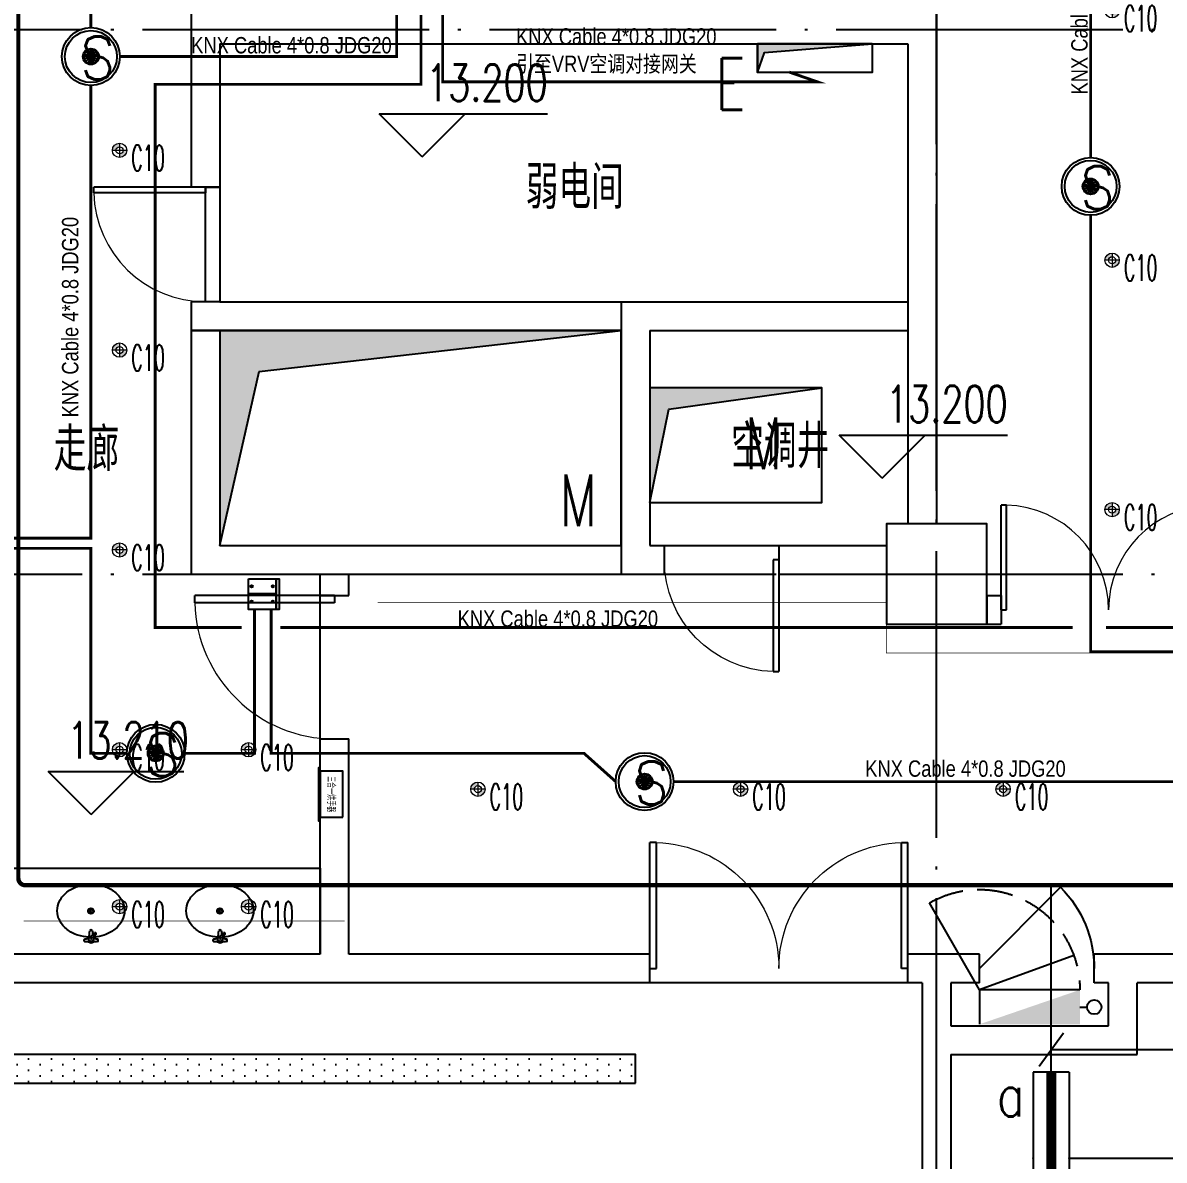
# Model space of a CAD drawing. Extents: x -621157 to 1764546, y -106808 to 741893.
# Drawn here: x 374049 to 382012, y 225912 to 233846 of the extents above; entities that cross this region are included whole.
import ezdxf
from ezdxf.enums import TextEntityAlignment as Align

# ---------------------------------------------------------------- set-up
doc = ezdxf.new("R2010")
doc.units = 0
doc.header["$LTSCALE"] = 1000
doc.header["$MEASUREMENT"] = 0
doc.linetypes.add('XREF-A-101-平面图_t3$0$DASH', pattern=[0.35, 0.25, -0.1])
doc.linetypes.add('XREF-A-101-平面图_t3$0$DOTE', pattern=[2.42, 2, -0.2, 0.02, -0.2])
for name, color, linetype in [('0-底图', 7, 'Continuous'), ('EQUIP-照明', 3, 'Continuous'), ('KNX line', 3, 'Continuous'), ('L_ELEM', 40, 'Continuous'), ('SIG_TEXT', 2, 'Continuous'), ('WIRE-控制', 6, 'Continuous'), ('WIRE-照明', 4, 'Continuous'), ('XREF-A-101-平面图_t3$0$A-COLUMN', 8, 'Continuous'), ('XREF-A-101-平面图_t3$0$A-DIM_ELEV', 8, 'Continuous'), ('XREF-A-101-平面图_t3$0$A-DOTE', 8, 'Continuous'), ('XREF-A-101-平面图_t3$0$A-PUB_HATCH', 8, 'Continuous'), ('XREF-A-101-平面图_t3$0$A-ROOM-CH', 8, 'Continuous'), ('XREF-A-101-平面图_t3$0$A-WALL', 8, 'Continuous'), ('XREF-A-101-平面图_t3$0$A-WALL-FILL', 8, 'Continuous'), ('XREF-A-101-平面图_t3$0$A-WINDOW', 8, 'Continuous'), ('XREF-A-101-平面图_t3$0$E-HOLE', 8, 'Continuous'), ('XREF-A-101-平面图_t3$0$I-LVTRY', 8, 'Continuous'), ('XREF-A-101-平面图_t3$0$I-WALL-GYPSUM', 8, 'Continuous'), ('XREF-A-101-平面图_t3$0$LVTRY', 8, 'Continuous'), ('XREF-A-101-平面图_t3$0$M-HOLE', 8, 'Continuous'), ('XREF-A-101-平面图_t3$0$P-EQUIPMENT', 8, 'Continuous'), ('XREF-A-101-平面图_t3$0$水-尺寸', 8, 'Continuous'), ('控制系统', 6, 'Continuous')]:
    doc.layers.add(name, color=color, linetype=linetype)
doc.layers.add('LIGHT-INF', color=6, linetype='Continuous', lineweight=0)
doc.styles.add('_TEL_DIM', font='SIMPLEX', dxfattribs={"width": 0.8, "height": 3.5, "bigfont": 'HZTXT'})
doc.styles.add('arch_dim', font='arial.ttf', dxfattribs={"width": 0.8})
doc.styles.add('DIM_FONT', font='ROMANS', dxfattribs={"width": 0.8, "bigfont": 'HZDXC'})
doc.styles.add('INF DIM', font='SIMPLEX.SHX', dxfattribs={"width": 0.7, "bigfont": 'hztxt.shx'})
doc.styles.get("Standard").update_dxf_attribs({"font": 'romans.shx', "bigfont": 'HZDXC.SHX'})
doc.styles.add('XREF-A-101-平面图_t3$0$-HZDXCROMANS', font='ROMANS.shx', dxfattribs={"bigfont": 'HZDXC.shx'})
doc.styles.add('XREF-A-101-平面图_t3$0$A-101-0-A-106-0(平面图）最终版参照底图_t3$0$XZC', font='simsun.ttc', dxfattribs={"width": 0.8})
doc.styles.add('XREF-A-101-平面图_t3$0$A-STANDARD', font='SIMPLEX', dxfattribs={"bigfont": 'GBCBIG'})
doc.styles.add('XREF-A-101-平面图_t3$0$hzdxcROMANS', font='ROMANS', dxfattribs={"width": 0.8, "bigfont": 'HZDXC'})
doc.linetypes.add('Ground', pattern='A,0.75,-0.125,[135,sr.shx,S=0.1,R=0,X=-0.15,Y=0],0.125,-0.125', length=1.125)
doc.linetypes.add('LED', pattern='A,6,-3.5,["LED",Standard,S=2.54,R=0,X=-2.54,Y=-1.27],-4.8', length=14.3)
doc.dimstyles.get("Standard").update_dxf_attribs({"dimscale": 100, "dimtxt": 3.5, "dimasz": 1, "dimexe": 2.5, "dimexo": 3, "dimgap": 1.5, "dimtad": 1, "dimdec": 0, "dimzin": 0, "dimdsep": 46, "dimtxsty": 'Standard', "dimblk": 'ARCHTICK', "dimcen": 0.09, "dimadec": 0, "dimazin": 0, "dimtfac": 1, "dimtdec": 0, "dimtix": 1, "dimtmove": 2, "dimatfit": 3, "dimfxl": 0, "dimtolj": 1, "dimtzin": 0, "dimarcsym": 0})

# ---------------------------------------------------------------- blocks, each defined once
blk = doc.blocks.new('XREF-A-101-平面图_t3$0$柱网3F')
at = {"layer": 'XREF-A-101-平面图_t3$0$A-COLUMN'}
blk.add_lwpolyline([(9150, -10350), (9850, -10350), (9850, -9650), (9150, -9650)], close=True, dxfattribs=at)
blk = doc.blocks.new('XREF-A-101-平面图_t3$0$ROOM')
at = {"layer": 'XREF-A-101-平面图_t3$0$A-ROOM-CH', "style": 'XREF-A-101-平面图_t3$0$-HZDXCROMANS', "width": 0.6}
for tag, p in [('中文房间名称', (0, -1000)), ('英文房间名称', (0, -1500))]:
    blk.add_attdef(tag, text='', height=300, dxfattribs=at).set_placement(p, align=Align.CENTER)
blk = doc.blocks.new('_ArchTick')
at = {"color": 0, "linetype": 'ByBlock', "const_width": 0.4}
blk.add_lwpolyline([(-0.5, -0.5), (0.5, 0.5)], dxfattribs=at)
blk = doc.blocks.new('*D25423')
at = {"layer": 'Defpoints', "color": 0}
blk.add_point((0, 0), dxfattribs=at)
blk.add_point((0, 0), dxfattribs=at)
blk.add_point((0, 0), dxfattribs=at)
blk.add_point((0, 0), dxfattribs=at)
at = {"layer": 'XREF-A-101-平面图_t3$0$水-尺寸', "color": 0, "linetype": 'ByBlock', "lineweight": -2}
blk.add_line((0, 300), (0, 250), dxfattribs=at)
blk.add_line((0, 300), (0, 250), dxfattribs=at)
blk.add_arc((0, 0), 0, 180, 180, dxfattribs=at)
at = {"layer": 'XREF-A-101-平面图_t3$0$水-尺寸', "color": 0, "linetype": 'ByBlock', "lineweight": -2, "xscale": 100, "yscale": 100, "zscale": 100}
for rotation in [90, 90.00000000000001]:
    blk.add_blockref('_ArchTick', (0, 0), dxfattribs=dict(at, rotation=rotation))
at = {"layer": 'XREF-A-101-平面图_t3$0$水-尺寸', "color": 0, "insert": (0, 0), "char_height": 350, "attachment_point": 5}
blk.add_mtext('\\A1;0%%d', dxfattribs=at)
blk = doc.blocks.new('XREF-A-101-平面图_t3$0$G$C27600906')
at = {"layer": 'XREF-A-101-平面图_t3$0$A-PUB_HATCH'}
h = blk.add_hatch(color=256, dxfattribs=at)
h.dxf.hatch_style = 1
h.paths.add_polyline_path([(800, 100000), (0, 100000), (0, 99800), (49.6, 99937.7)])
at = {"layer": 'XREF-A-101-平面图_t3$0$E-HOLE'}
blk.add_lwpolyline([(0, 100000), (800, 100000), (800, 99800), (0, 99800)], close=True, dxfattribs=at)
blk.add_lwpolyline([(800, 100000), (0, 100000), (0, 99800), (49.6, 99937.7), (800, 100000)], dxfattribs=at)
at = {"layer": 'XREF-A-101-平面图_t3$0$E-HOLE', "style": 'XREF-A-101-平面图_t3$0$hzdxcROMANS', "width": 0.7}
blk.add_text('E', height=360, dxfattribs=at).set_placement((-290.9, 99539.1))
blk = doc.blocks.new('XREF-A-101-平面图_t3$0$轴网(3)')
at = {"layer": 'XREF-A-101-平面图_t3$0$A-DOTE', "linetype": 'XREF-A-101-平面图_t3$0$DOTE'}
for p, q in [((9500, -3300), (9500, 43300)), ((-3300, 33800), (69800, 33800)), ((-3300, 30000), (69800, 30000))]:
    blk.add_line(p, q, dxfattribs=at)
blk = doc.blocks.new('XREF-A-101-平面图_t3$0$A-101-0-A-106-0(平面图）最终版参照底图_t3$0$A$C852bf139')
at = {"ltscale": 100}
for points in [[(-25, 157), (-345, 157), (-345, 0), (-25, 0)], [(-370, 0), (-370, -13), (0, -13), (0, 0)]]:
    blk.add_lwpolyline(points, close=True, dxfattribs=at)
at = {"style": 'XREF-A-101-平面图_t3$0$A-101-0-A-106-0(平面图）最终版参照底图_t3$0$XZC', "width": 0.6}
blk.add_text('三合一烘手器', height=50, dxfattribs=at).set_placement((-185, 78.5), align=Align.MIDDLE_CENTER)
blk = doc.blocks.new('XREF-A-101-平面图_t3$0$$lvtry$00000194')
at = {"color": 0}
for p, q in [((-16.7, -26.5), (-16.7, -16.7)), ((16.7, -26.5), (16.7, -16.7))]:
    blk.add_line(p, q, dxfattribs=at)
blk.add_lwpolyline([(13.7, -39, -0.067374), (92.3, -53.4, -0.088152), (166.2, -92.9, -0.105269), (218.1, -155.3, -0.121685), (235, -223.7, -0.121685), (218.1, -292.1, -0.105269), (166.2, -354.5, -0.088152), (92.3, -394.1, -0.078966), (0, -408.7, -0.078966), (-92.3, -394.1, -0.088152), (-166.2, -354.5, -0.105269), (-218.1, -292.1, -0.121685), (-235, -223.7, -0.121685), (-218.1, -155.3, -0.105269), (-166.2, -92.9, -0.088152), (-92.3, -53.4, -0.059935), (-22.5, -39.6, -0.059935)], format="xyb", dxfattribs=at)
for centre, radius in [((0, -26.5), 16.7), ((0, -221.4), 20), ((0, -221.4), 15)]:
    blk.add_circle(centre, radius, dxfattribs=at)
for centre, radius, start, end in [((0, -16.7), 16.7, 0, 180), ((-40.2, -17.3), 10.1, 106.60956, 258.16482), ((-64.3, 250.2), 258.7, 274.70692, 282.37316), ((-74.6, -196.7), 172.6, 71.36005, 79.18732), ((-28.9, -63.3), 6.77, 155.34398, 308.32242), ((-171, 35.3), 166.2, 324.84107, 338.13372), ((-171, 35.3), 169.7, 324.84107, 331.35233), ((-28.9, -63.3), 3.37, 155.34398, 308.32242), ((100.4, -178.1), 169.7, 132.31406, 138.82532), ((100.4, -178.1), 166.2, 125.53268, 138.82532), ((-12.3, -42.1), 10.6, 201.89238, 261.77402), ((-381.1, -98.9), 372.2, 2.39824, 6.76269), ((64.3, 250.2), 258.7, 257.62684, 265.29308), ((381.1, -98.9), 372.2, 170.10083, 177.60176), ((74.6, -196.7), 172.6, 100.81268, 110.41907), ((40.2, -17.3), 10.1, 281.83518, 73.39044), ((0, -79.7), 9.9, 201.78369, 338.21631)]:
    blk.add_arc(centre, radius, start, end, dxfattribs=at)
for p in [(0, -26.5), (0, -221.4)]:
    blk.add_point(p, dxfattribs=at)
blk = doc.blocks.new('XREF-A-101-平面图_t3$0$G$C5C507F0A')
at = {"layer": 'XREF-A-101-平面图_t3$0$LVTRY'}
blk.add_lwpolyline([(5100, -12550), (2800, -12550), (2800, -11950), (5100, -11950)], close=True, dxfattribs=at)
at = {"layer": 'XREF-A-101-平面图_t3$0$I-LVTRY', "rotation": 270}
blk.add_blockref('XREF-A-101-平面图_t3$0$A-101-0-A-106-0(平面图）最终版参照底图_t3$0$A$C852bf139', (5100, -11620), dxfattribs=at)
at = {"layer": 'XREF-A-101-平面图_t3$0$LVTRY', "rotation": 180.3060095053976}
for p in [(3501.2, -12471.4), (4401.2, -12471.4)]:
    blk.add_blockref('XREF-A-101-平面图_t3$0$$lvtry$00000194', p, dxfattribs=at)
blk = doc.blocks.new('XREF-A-101-平面图_t3$0$DOOR2DLIB$SYSLIB$00000107')
at = {"color": 0}
for p, q in [((0.45, 0.975), (0.5, 0.975)), ((0.45, 0), (0.45, 0.975)), ((0.5, 0), (0.5, 0.975)), ((0.5, 0), (0.45, 0))]:
    blk.add_line(p, q, dxfattribs=at)
at = {"color": 0, "lineweight": 13}
blk.add_arc((0.475, 0), 0.975, 91.46928, 180, dxfattribs=at)
blk = doc.blocks.new('XREF-A-101-平面图_t3$0$DOOR2DLIB$SYSLIB$00000108')
at = {"color": 0}
for p, q in [((-0.5, 0), (-0.5, 0.4875)), ((-0.475, 0.4875), (-0.5, 0.4875)), ((-0.475, 0), (-0.475, 0.4875)), ((0.475, 0), (0.475, 0.4875)), ((0.475, 0.4875), (0.5, 0.4875)), ((0.5, 0), (0.5, 0.4875)), ((-0.5, 0), (-0.475, 0)), ((0.5, 0), (0.475, 0))]:
    blk.add_line(p, q, dxfattribs=at)
at = {"color": 0, "lineweight": 13}
for centre, start, end in [((-0.4875, 0), 0, 88.5307), ((0.4875, 0), 91.4693, 180)]:
    blk.add_arc(centre, 0.4875, start, end, dxfattribs=at)
blk = doc.blocks.new('XREF-A-101-平面图_t3$0$DOOR2DLIB$SYSLIB$00000101')
at = {"color": 0}
blk.add_line((0.5, 0), (-0.2071, 0.7071), dxfattribs=at)
blk.add_arc((0.5, 0), 1, 135, 180, dxfattribs=at)
blk = doc.blocks.new('$equip_U$00000103(3T96GD2-PC)')
for p, q in [((-1.2, 0.25), (1.2, 0.25)), ((-1.2, 0.25), (-1.2, -0.25)), ((1.2, 0.25), (1.2, -0.25)), ((-1.2, -0.25), (1.2, -0.25))]:
    blk.add_line(p, q)
at = {"const_width": 0.14}
blk.add_lwpolyline([(-1.2, 0), (1.2, 0)], dxfattribs=at)
for p in [(0, 0.25), (-1.2, 0), (1.2, 0), (0, -0.25)]:
    blk.add_point(p)
at = {"color": 7, "style": '_TEL_DIM', "flags": 1}
for tag in ['A', 'REMARK']:
    blk.add_attdef(tag, text='', height=0.00002, dxfattribs=at).set_placement((0, 0), align=Align.MIDDLE_CENTER)
blk = doc.blocks.new('$equip_U$00000113(3T96GD2-PC)')
blk.add_blockref('$equip_U$00000103(3T96GD2-PC)', (0, 0))
at = {"color": 7, "style": '_TEL_DIM', "flags": 1}
for tag in ['A', 'REMARK']:
    blk.add_attdef(tag, text='', height=0.00002, dxfattribs=at).set_placement((0, 0), align=Align.MIDDLE_CENTER)
blk = doc.blocks.new('$equip_U$00000128(7WHLKQ2-PC)')
blk.add_blockref('$equip_U$00000113(3T96GD2-PC)', (0, 0))
at = {"color": 7, "style": '_TEL_DIM', "flags": 1}
blk.add_attdef('A', text='', height=0.00002, dxfattribs=at).set_placement((0, 0), align=Align.MIDDLE_CENTER)
blk = doc.blocks.new('*U24686')
h = blk.add_hatch(color=8)
h.dxf.hatch_style = 1
h.paths.add_polyline_path([(-50, 0), (-24.5, 0, -0.414214), (0, 24.5), (0, 50, 0.414214)])
h.paths.add_polyline_path([(0, -24.5), (0, -50, 0.414214), (50, 0), (24.5, 0, -0.414214)])
at = {"color": 8}
for points in [[(50, 0), (-50, 0)], [(0, 50), (0, -50)]]:
    blk.add_lwpolyline(points, dxfattribs=at)
blk.add_circle((0, 0), 50)
blk.add_circle((0, 0), 24.5, dxfattribs=at)
at = {"style": 'INF DIM', "width": 0.5}
blk.add_text('C10', height=180, dxfattribs=at).set_placement((81.5, -143.8))
blk = doc.blocks.new('G$CB0A4FAF5')
at = {"layer": 'LIGHT-INF', "color": 6, "linetype": 'LED', "ltscale": 0.05, "const_width": 5}
for points in [[(5600, -10200), (9150, -10200), (9150, -10550), (57750, -10550), (57750, -10200), (62600, -10200), (62600, -4500)], [(3130, -12420), (5370, -12420)]]:
    blk.add_lwpolyline(points, dxfattribs=at)
at = {"layer": 'LIGHT-INF', "color": 6}
for p in [(10725, -6070), (3800, -7043.8), (10725, -7810), (3800, -8437.5), (10725, -9550), (3800, -9831.3), (3800, -11225), (4700, -11225), (6300, -11500), (8132.3, -11500), (9964.5, -11500), (3800, -12320), (4700, -12320)]:
    blk.add_blockref('*U24686', p, dxfattribs=at)
blk = doc.blocks.new('804')
at = {"layer": '控制系统'}
for p, q in [((27.2, 0), (-27.2, 0)), ((25.1, 10.4), (-25.1, -10.4)), ((-25.1, 10.4), (25.1, -10.4)), ((-19.2, 19.2), (19.2, -19.2)), ((19.2, 19.2), (-19.2, -19.2)), ((-10.4, 25.1), (10.4, -25.1)), ((10.4, 25.1), (-10.4, -25.1)), ((0, 27.2), (0, -27.2))]:
    blk.add_line(p, q, dxfattribs=at)
for radius in [112.4, 100.9, 31, 27.2]:
    blk.add_circle((0, 0), radius, dxfattribs=at)
at = {"color": 7, "style": '_TEL_DIM', "width": 0.8}
blk.add_text('s', height=250, dxfattribs=at).set_placement((-46.3, -88.8))
blk = doc.blocks.new('95')
at = {"color": 0}
for points in [[(0, 1977), (2007, 1977), (2007, 0), (0, 0)], [(0, 1977), (1807, 1977), (1807, 1002), (0, 1002)], [(1807, 1977), (2007, 1977), (2007, 0), (1807, 0)], [(0, 1002), (1807, 1002), (1807, 0), (0, 0)]]:
    blk.add_lwpolyline(points, close=True, dxfattribs=at)
for centre in [(214, 1489), (1592, 1489), (214, 514), (1592, 514)]:
    blk.add_circle(centre, 68, dxfattribs=at)
blk = doc.blocks.new('G$CF7DB2EDD')
at = {"layer": 'KNX line', "ltscale": 73.427512, "const_width": 20}
for points in [[(10475, -6993.4), (10475, -2719), (9713.7, -2719)], [(3500, -6088.1), (3500, -4922.2), (3500, -4922.2)], [(5633.2, -6000), (5633.2, -6289.8), (3701.7, -6289.8)], [(5803.3, -6000), (5803.3, -6483.4), (3948.4, -6483.4), (3948.4, -10271.7), (4552.4, -10271.7)], [(5954.3, -6000), (5954.3, -6465.9), (8568.4, -6465.9), (8372.8, -6398.1)], [(10582.2, -10271.7), (11123.9, -10271.7), (11123.9, -6120.3), (11650, -6121.9)], [(3500, -6491.5), (3500, -9648.6), (2566.9, -9648.6)], [(11514.5, -10441.6), (10475, -10441.6), (10475, -7396.8)], [(2570, -9720.3), (3500, -9720.3), (3500, -11150), (3750.5, -11150)], [(4153.9, -11150), (4641.4, -11150), (4641.4, -10145.4)], [(4757.5, -10145.4), (4757.5, -11150), (6940.5, -11150), (7161.6, -11347.4)], [(4822.2, -10271.7), (10349.6, -10271.7)], [(7565, -11347.4), (11559.4, -11347.4), (11559.4, -10518.2)]]:
    blk.add_lwpolyline(points, dxfattribs=at)
at = {"color": 0, "xscale": 0.1075982883224435, "yscale": 0.1075982883224435, "zscale": 0.1075982883224435}
blk.add_blockref('95', (4598.4, -10145.6), dxfattribs=at)
at = {"layer": 'L_ELEM', "xscale": 1.795252225519288, "yscale": 1.795252225519288, "zscale": 1.795252225519288}
for p in [(3500, -6289.8), (10475, -7195.1), (3952.2, -11150), (7363.3, -11347.4)]:
    blk.add_blockref('804', p, dxfattribs=at)
at = {"layer": 'KNX line', "char_height": 114.291, "width": 1395.511, "attachment_point": 1, "rotation": 90, "style": 'arch_dim'}
for insert in [(10339.6, -6554.3), (3298.1, -8806.3)]:
    blk.add_mtext('KNX Cable 4*0.8 JDG20', dxfattribs=dict(at, insert=insert))
at = {"layer": 'KNX line', "char_height": 114.291, "width": 1395.511, "attachment_point": 1, "style": 'arch_dim'}
for s, insert in [('KNX Cable 4*0.8 JDG20{\\fSimSun|b0|i0|c134|p2;引至}VRV{\\fSimSun|b0|i0|c134|p2;空调对接网关}', (6466.4, -6092.4, -0.5)), ('KNX Cable 4*0.8 JDG20', (4200, -6153.4, -0.5)), ('KNX Cable 4*0.8 JDG20', (6058.6, -10153.5)), ('KNX Cable 4*0.8 JDG20', (8902.7, -11199.4))]:
    blk.add_mtext(s, dxfattribs=dict(at, insert=insert))
blk = doc.blocks.new('XREF-A-101-平面图_t3$0$单出口消火栓新')
for p, q in [((-240, 700), (-846.2, 1050)), ((-479.4, 42.2), (-240, 700)), ((-240, 0), (-240, 700)), ((-240, 700), (0, 700))]:
    blk.add_line(p, q)
at = {"color": 0, "linetype": 'XREF-A-101-平面图_t3$0$DASH'}
blk.add_arc((-240, 700), 700, 150, 270, dxfattribs=at)
blk.add_solid([(-240, 0), (0, 0), (0, 700)])
at = {"layer": 'XREF-A-101-平面图_t3$0$水-尺寸', "linetype": 'ByBlock'}
dim = blk.add_angular_dim_3p(base=(0, 0), center=(0, 0), p1=(0, 0), p2=(0, 0), dimstyle='Standard', dxfattribs=at)
dim.commit()
dim.dimension.update_dxf_attribs({"geometry": '*D25423', "text_midpoint": (0, 0)})
blk = doc.blocks.new('*U25256')
at = {"layer": 'XREF-A-101-平面图_t3$0$P-EQUIPMENT', "color": 10}
blk.add_line((0, 120), (50, 120), dxfattribs=at)
at = {"layer": 'XREF-A-101-平面图_t3$0$P-EQUIPMENT'}
blk.add_circle((100, 120), 50, dxfattribs=at)
at = {"layer": 'XREF-A-101-平面图_t3$0$P-EQUIPMENT', "xscale": -1, "rotation": 90}
blk.add_blockref('XREF-A-101-平面图_t3$0$单出口消火栓新', (0, 0), dxfattribs=at)
blk = doc.blocks.new('XREF-A-101-平面图_t3$0$G$C156FCA62')
at = {"layer": 'XREF-A-101-平面图_t3$0$P-EQUIPMENT'}
blk.add_blockref('*U25256', (10500, 226860), dxfattribs=at)
blk = doc.blocks.new('*U25374')
at = {"layer": 'XREF-A-101-平面图_t3$0$P-EQUIPMENT', "color": 10}
blk.add_line((0, 120), (50, 120), dxfattribs=at)
at = {"layer": 'XREF-A-101-平面图_t3$0$P-EQUIPMENT'}
blk.add_circle((100, 120), 50, dxfattribs=at)
at = {"layer": 'XREF-A-101-平面图_t3$0$P-EQUIPMENT', "xscale": -1, "rotation": 90}
blk.add_blockref('XREF-A-101-平面图_t3$0$单出口消火栓新', (0, 0), dxfattribs=at)
blk = doc.blocks.new('XREF-A-101-平面图_t3$0$G$C646F86AA')
at = {"layer": 'XREF-A-101-平面图_t3$0$P-EQUIPMENT'}
blk.add_blockref('*U25374', (10500, 226860), dxfattribs=at)
blk = doc.blocks.new('XREF-A-101-平面图_t3')
at = {"layer": 'XREF-A-101-平面图_t3$0$A-PUB_HATCH'}
h = blk.add_hatch(dxfattribs=at)
h.set_pattern_fill('DOTS', color=256, scale=50, angle=270)
h.set_pattern_definition([(270, (200100, 465855), (79.375, -39.6875), [0, -79.375])])
h.paths.add_polyline_path([(207400, 226450), (207400, 226650), (201100, 226650), (201100, 226450)])
at = {"layer": 'XREF-A-101-平面图_t3$0$A-WALL'}
for p, q in [((205300, 227150), (202800, 227150)), ((207500, 227150), (205300, 227150)), ((209400, 227150), (209300, 227150)), ((209400, 227150), (209400, 226750)), ((209600, 227150), (209600, 226850)), ((209800, 227150), (209600, 227150)), ((210700, 227150), (210600, 227150)), ((210700, 226850), (210700, 227150)), ((210900, 226650), (210900, 227150)), ((214500, 227150), (210900, 227150)), ((209600, 226850), (210700, 226850)), ((209400, 226750), (209400, 220350)), ((209600, 226650), (210900, 226650)), ((209600, 226650), (209600, 220350))]:
    blk.add_line(p, q, dxfattribs=at)
at = {"layer": 'XREF-A-101-平面图_t3$0$A-WINDOW'}
blk.add_line((209300, 227150), (207500, 227150), dxfattribs=at)
blk.add_lwpolyline([(204400, 232700), (204500, 232700), (204500, 231900), (204400, 231900)], close=True, dxfattribs=at)
at = {"layer": 'XREF-A-101-平面图_t3$0$M-HOLE'}
blk.add_lwpolyline([(207400, 226450), (207400, 226650), (201100, 226650), (201100, 226450)], close=True, dxfattribs=at)
for name, p in [('XREF-A-101-平面图_t3$0$G$C27600906', (208250, 133700)), ('XREF-A-101-平面图_t3$0$G$C156FCA62', (200000, 0))]:
    blk.add_blockref(name, p)
at = {"layer": 'XREF-A-101-平面图_t3$0$A-COLUMN'}
blk.add_blockref('XREF-A-101-平面图_t3$0$柱网3F', (200000, 240000), dxfattribs=at)
at = {"layer": 'XREF-A-101-平面图_t3$0$A-DOTE'}
blk.add_blockref('XREF-A-101-平面图_t3$0$轴网(3)', (200000, 200000), dxfattribs=at)
at = {"layer": 'XREF-A-101-平面图_t3$0$A-ROOM-CH'}
ref = blk.add_blockref('XREF-A-101-平面图_t3$0$ROOM', (206975.7, 233547.8), dxfattribs=at)
ref.add_attrib('中文房间名称', '弱电间', dxfattribs={"height": 300, "style": 'XREF-A-101-平面图_t3$0$-HZDXCROMANS', "width": 0.8}).set_placement((206975.7, 232547.8), align=Align.CENTER)
ref = blk.add_blockref('XREF-A-101-平面图_t3$0$ROOM', (203568.8, 231720), dxfattribs=at)
ref.add_attrib('中文房间名称', '走廊', dxfattribs={"height": 300, "style": 'XREF-A-101-平面图_t3$0$-HZDXCROMANS', "width": 0.8}).set_placement((203568.8, 230720), align=Align.CENTER)
ref = blk.add_blockref('XREF-A-101-平面图_t3$0$ROOM', (208409.5, 231740.9), dxfattribs=at)
ref.add_attrib('中文房间名称', '空调井', dxfattribs={"height": 300, "style": 'XREF-A-101-平面图_t3$0$-HZDXCROMANS', "width": 0.8}).set_placement((208409.5, 230740.9), align=Align.CENTER)
blk.add_blockref('XREF-A-101-平面图_t3$0$G$C5C507F0A', (200100, 239900))
at = {"layer": 'XREF-A-101-平面图_t3$0$A-PUB_HATCH'}
h = blk.add_hatch(color=256, dxfattribs=at)
h.dxf.hatch_style = 1
h.paths.add_polyline_path([(207300, 231700), (204500, 231700), (204500, 230200), (204773.2, 231413.8)])
h = blk.add_hatch(color=256, dxfattribs=at)
h.dxf.hatch_style = 1
h.paths.add_polyline_path([(208700, 231300), (207500, 231300), (207500, 230500), (207632, 231151.9)])
at = {"layer": 'XREF-A-101-平面图_t3$0$A-DIM_ELEV'}
for p, q in [((205911.7, 232910.4), (205611.7, 233210.4)), ((205611.7, 233210.4), (206786, 233210.4)), ((205911.7, 232910.4), (206211.7, 233210.4)), ((209120.3, 230668.8), (208820.3, 230968.8)), ((208820.3, 230968.8), (209994.6, 230968.8)), ((209120.3, 230668.8), (209420.3, 230968.8)), ((203601.9, 228323.5), (203301.9, 228623.5)), ((203301.9, 228623.5), (204247.8, 228623.5)), ((203601.9, 228323.5), (203901.9, 228623.5))]:
    blk.add_line(p, q, dxfattribs=at)
at = {"layer": 'XREF-A-101-平面图_t3$0$A-WALL'}
for p, q in [((207300, 231900), (207300, 230000)), ((207300, 231900), (209300, 231900)), ((209300, 231900), (209300, 231700)), ((204300, 231700), (204300, 230000)), ((204500, 231700), (204300, 231700)), ((204500, 231700), (204500, 230200)), ((207500, 231700), (207500, 230200)), ((207500, 231700), (209300, 231700)), ((204500, 230200), (205300, 230200)), ((205300, 230200), (207300, 230200)), ((207300, 230200), (207300, 230000)), ((207500, 230200), (207600, 230200)), ((208400, 230200), (209150, 230200)), ((209150, 230200), (209150, 230000)), ((204300, 230000), (205200, 230000)), ((205200, 229850), (205200, 230000)), ((205400, 229850), (205400, 230000)), ((205400, 230000), (207300, 230000)), ((207300, 230000), (207600, 230000)), ((208400, 230000), (209150, 230000)), ((205200, 227350), (205200, 228850)), ((205400, 227350), (205400, 228850)), ((205200, 227350), (202900, 227350)), ((207500, 227350), (205400, 227350)), ((209500, 227350), (209300, 227350)), ((209800, 227350), (209500, 227350)), ((210800, 227350), (210600, 227350)), ((214500, 227350), (210800, 227350))]:
    blk.add_line(p, q, dxfattribs=at)
for points in [[(207600, 230200), (207600, 230000)], [(208400, 230200), (208400, 230000)], [(205200, 229850), (205400, 229850)], [(205200, 228850), (205400, 228850)], [(207500, 227150), (207500, 227350)], [(209300, 227150), (209300, 227350)], [(209800, 227150), (209800, 227350)], [(210600, 227150), (210600, 227350)]]:
    blk.add_lwpolyline(points, dxfattribs=at)
at = {"layer": 'XREF-A-101-平面图_t3$0$A-WALL-FILL', "color": 171}
for p, q in [((209500, 234740), (209500, 233800)), ((204300, 234100), (204300, 233800)), ((204300, 233800), (204300, 232700)), ((209500, 233800), (209500, 230350)), ((204500, 233700), (204500, 232700)), ((204500, 233700), (207400, 233700)), ((207400, 233700), (209300, 233700)), ((209300, 233700), (209300, 230350)), ((204300, 231900), (204300, 231700)), ((204500, 231900), (207300, 231900)), ((207300, 231900), (207300, 231700)), ((204300, 231700), (207300, 231700)), ((209500, 230350), (209300, 230350))]:
    blk.add_line(p, q, dxfattribs=at)
for points in [[(204500, 232700), (204300, 232700)], [(204500, 231900), (204300, 231900)]]:
    blk.add_lwpolyline(points, dxfattribs=at)
at = {"layer": 'XREF-A-101-平面图_t3$0$A-WINDOW'}
for p, q in [((204500, 232700), (204500, 231900)), ((207600, 230200), (208400, 230200)), ((205200, 228850), (205200, 229850))]:
    blk.add_line(p, q, dxfattribs=at)
at = {"layer": 'XREF-A-101-平面图_t3$0$I-WALL-GYPSUM'}
for p, q in [((209850, 229850), (209950, 229850)), ((209850, 229850), (209850, 229650)), ((209850, 229650), (209950, 229650))]:
    blk.add_line(p, q, dxfattribs=at)
blk.add_lwpolyline([(209950, 229850), (209950, 229650)], dxfattribs=at)
at = {"layer": 'XREF-A-101-平面图_t3$0$M-HOLE'}
for points in [[(204500, 230200), (207300, 230200), (207300, 231700), (204500, 231700)], [(207500, 230500), (208700, 230500), (208700, 231300), (207500, 231300)]]:
    blk.add_lwpolyline(points, close=True, dxfattribs=at)
for points in [[(207300, 231700), (204500, 231700), (204500, 230200), (204773.2, 231413.8), (207300, 231700)], [(208700, 231300), (207500, 231300), (207500, 230500), (207632, 231151.9), (208700, 231300)]]:
    blk.add_lwpolyline(points, dxfattribs=at)
blk.add_blockref('XREF-A-101-平面图_t3$0$G$C646F86AA', (200000, 0))
blk.add_blockref('XREF-A-101-平面图_t3$0$G$C646F86AA', (200000, 0))
at = {"layer": 'XREF-A-101-平面图_t3$0$A-WINDOW'}
for name, p, xscale, yscale, zscale, rotation in [('XREF-A-101-平面图_t3$0$DOOR2DLIB$SYSLIB$00000107', (204400, 232300), -800, -800, -800, 270.0000000000008), ('XREF-A-101-平面图_t3$0$DOOR2DLIB$SYSLIB$00000107', (205300, 229350), 1000, 1000, 1000, 90), ('XREF-A-101-平面图_t3$0$DOOR2DLIB$SYSLIB$00000108', (208400, 227250), 1800, -1800, 1800, 180), ('XREF-A-101-平面图_t3$0$DOOR2DLIB$SYSLIB$00000101', (210200, 227250), 800, -800, 800, 180)]:
    blk.add_blockref(name, p, dxfattribs=dict(at, xscale=xscale, yscale=yscale, zscale=zscale, rotation=rotation))
for name, p, xscale, yscale, zscale in [('XREF-A-101-平面图_t3$0$DOOR2DLIB$SYSLIB$00000108', (210700, 229750), 1500, 1500, 1500), ('XREF-A-101-平面图_t3$0$DOOR2DLIB$SYSLIB$00000107', (208000, 230100), 800, -800, 800)]:
    blk.add_blockref(name, p, dxfattribs=dict(at, xscale=xscale, yscale=yscale, zscale=zscale))
at = {"layer": 'XREF-A-101-平面图_t3$0$A-DIM_ELEV', "color": 7, "style": 'XREF-A-101-平面图_t3$0$A-STANDARD', "width": 0.705882}
for s, p in [('13.200', (205938.8, 233300.4)), ('13.200', (209147.5, 231058.8)), ('13.210', (203435, 228713.5))]:
    blk.add_text(s, height=255, dxfattribs=at).set_placement(p)
at = {"layer": 'XREF-A-101-平面图_t3$0$M-HOLE', "style": 'XREF-A-101-平面图_t3$0$hzdxcROMANS', "width": 0.7}
for p in [(208163.6, 230733.2), (206871.4, 230335)]:
    blk.add_text('M', height=360, dxfattribs=at).set_placement(p)

msp = doc.modelspace()

# ---------------------------------------------------------------- block references
at = {"layer": '0-底图'}
msp.add_blockref('XREF-A-101-平面图_t3', (170924.3, 0), dxfattribs=at)

# ---------------------------------------------------------------- next in the draw order: linework, layer by layer
at = {"layer": 'SIG_TEXT'}
for points in [[(381139.7, 226568.9), (381308.9, 226800.6)], [(381224.3, 226684.7), (383820.7, 226684.7)]]:
    msp.add_lwpolyline(points, dxfattribs=at)
at = {"layer": 'WIRE-控制', "linetype": 'Ground', "const_width": 30}
msp.add_lwpolyline([(376439.2, 234061.8), (374068, 234061.8, 0.414214), (374018, 234011.8), (374018, 227879.5, 0.414214), (374068, 227829.5), (432897.1, 227829.5)], format="xyb", dxfattribs=at)
at = {"layer": 'WIRE-控制', "linetype": 'Ground'}
for points in [[(381224.3, 226525), (381224.3, 227829.5)], [(381349.3, 225925), (383499.3, 225925)]]:
    msp.add_lwpolyline(points, dxfattribs=at)

# ---------------------------------------------------------------- next in the draw order: block references
at = {"layer": 'EQUIP-照明', "xscale": 500.0000000023283, "yscale": 500.0000000022701, "zscale": 500.0000000022737, "rotation": 270}
msp.add_blockref('$equip_U$00000128(7WHLKQ2-PC)', (381224.3, 225925), dxfattribs=at)

# ---------------------------------------------------------------- next in the draw order: texts
at = {"layer": 'SIG_TEXT', "style": 'DIM_FONT', "width": 0.8}
msp.add_text('a', height=300, dxfattribs=at).set_placement((380843.4, 226215.9, -672))

# ---------------------------------------------------------------- next in the draw order: block references
at = {"layer": 'WIRE-照明'}
msp.add_blockref('G$CB0A4FAF5', (370924.3, 240000), dxfattribs=at)

# ---------------------------------------------------------------- next in the draw order: block references
msp.add_blockref('G$CF7DB2EDD', (371024.3, 239900), dxfattribs=at)

doc.saveas('drawing.dxf')
